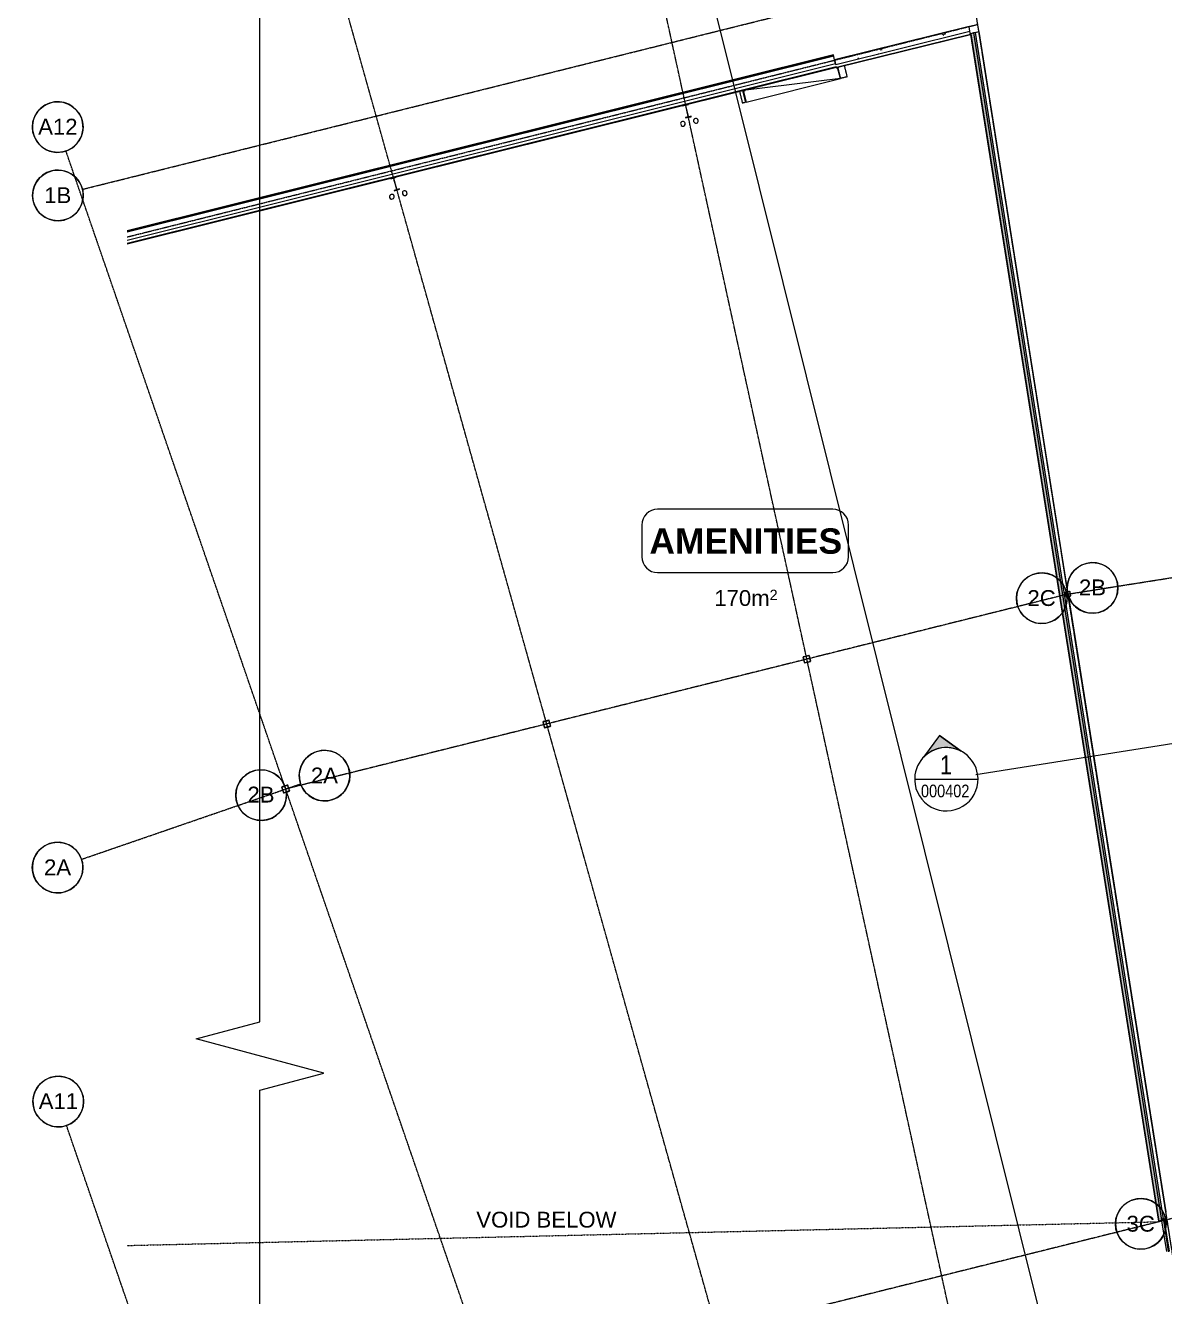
# Model space of a CAD drawing. Header units: millimetres. Extents: x -2355779 to -2216356, y 3874558 to 4068437.
# Drawn here: x -2355779 to -2319817, y 3996595 to 4036727 of the extents above; entities that cross this region are included whole.
import ezdxf

# ---------------------------------------------------------------- set-up
doc = ezdxf.new("R2010")
doc.units = ezdxf.units.MM
for name, pattern in [('Dash Small', [9, 3, -1.5, 3, -1.5]), ('Dash Tight', [1.2, 0.6, -0.6]), ('Grid Line', [21, 12, -3, 3, -3]), ('Overhead', [4, 2.5, -1.5])]:
    doc.linetypes.add(name, pattern=pattern)
for name, color, linetype, lineweight in [('A-ANNO-DIMS', 211, 'Continuous', 5), ('A-ANNO-DIMS-200', 211, 'Continuous', 5), ('A-DETL', 90, 'Continuous', 18), ('A-DETL-GENF', 92, 'Continuous', 5), ('A-DOOR', 31, 'Continuous', 5), ('A-DOOR-FRAM', 31, 'Continuous', 5), ('A-FLOR-OVHD', 1, 'Overhead', 13), ('A-GENM', 13, 'Continuous', 5), ('A-GLAZ-CWMG', 51, 'Continuous', 5), ('A-ROOF', 132, 'Continuous', 5), ('A-WALL', 113, 'Continuous', 5), ('A-WALL-FNSH', 113, 'Continuous', 13), ('A-WALL-PATT', 111, 'Continuous', 13), ('G-ANNO-SYMB', 111, 'Continuous', 5), ('G-ANNO-TEXT', 231, 'Continuous', 5), ('P-SANR-FIXT', 6, 'Continuous', 5), ('S-BEAM', 12, 'Continuous', 5), ('S-COLS', 52, 'Continuous', 5), ('S-GRID', 1, 'Continuous', 5), ('S-GRID-IDEN', 1, 'Continuous', 5)]:
    doc.layers.add(name, color=color, linetype=linetype, lineweight=lineweight)
doc.styles.add('Arial', font='arial.ttf', dxfattribs={"height": 500})
doc.styles.add('Arial Narrow', font='ARIALN.TTF', dxfattribs={"height": 600})
doc.styles.add('Arial Narrow_1', font='ARIALN.TTF', dxfattribs={"height": 400})
doc.styles.add('Arial_1', font='arial.ttf', dxfattribs={"height": 324.945445})
doc.styles.add('Arial_B', font='arialbd.ttf', dxfattribs={"height": 800})
doc.dimstyles.new('2_5-Diagonal-_deg_-Decimal_O', dxfattribs={"dimscale": 304.8, "dimtxt": 510.1297, "dimasz": 0.984252, "dimexe": 0.656168, "dimexo": 0.0625, "dimgap": 0.984252, "dimtad": 1, "dimdec": 0, "dimzin": 0, "dimdsep": 46, "dimtxsty": 'Arial', "dimblk1": 'OBLIQUE', "dimblk2": 'OBLIQUE', "dimsah": 1, "dimcen": 0.09, "dimdle": 0.656168, "dimazin": 0, "dimtfac": 1, "dimtdec": 4, "dimtix": 1, "dimtmove": 0, "dimatfit": 3, "dimfxl": 3.28084, "dimfxlon": 1, "dimtvp": 1, "dimtfill": 1, "dimtolj": 1, "dimtzin": 0, "dimlwd": 15, "dimlwe": 15, "dimarcsym": 2})
pattern_1 = [(50, (0, 0), (1457.47236, -127.5124), [152.4, -1676.4]), (355, (0, 0), (-281.9423, 1528.4541), [121.92, -1341.12]), (100.451, (121.5, -10.6), (1175.54118, 1400.9327), [129.52, -1424.721]), (46.184, (0, 406.4), (2168.6325, -336.3419), [228.6, -2514.6]), (96.636, (180.7, 378.4), (1899.2207, 1979.4208), [194.28, -2137.081]), (351.184, (0, 406.4), (1899.2401, 1979.4025), [182.88, -2011.68]), (21, (203.2, 304.8), (1212.9148, -818.1215), [152.4, -1676.4]), (326, (203.2, 304.8), (494.41695, 1473.50445), [121.92, -1341.12]), (71.451, (304.3, 236.6), (1707.33713, 655.36968), [129.52, -1424.721]), (37.5, (0, 0), (24.709387, 676.44024), [67.056, -1257.808, 67.056, -1294.384, -1346.2]), (37.5, (0, 0), (24.709387, 676.44024), [-2686.304, 67.056, -1279.144]), (7.5, (0, 0), (534.55775, 801.44425), [67.056, -709.168, 67.056, -1227.328, -513.08]), (7.5, (0, 0), (534.55775, 801.44425), [-2070.608, 67.056, -446.024]), (327.5, (-453.14, 0), (1084.727506, -45.831226), [67.056, -440.944, 67.056, -1517.904, -2103.12]), (327.5, (-453.14, 0), (1084.727506, -45.831226), [-2092.96, 67.056, -2036.064]), (317.5, (-656.3, 0), (1185.03465, 203.41354), [67.056, -593.344, 67.056, -985.52, -1493.52]), (317.5, (-656.3, 0), (1185.03465, 203.41354), [-1712.976, 67.056, -1426.464])]
pattern_2 = [(0, (0, 0), (812.8, 203.2), [67.056, -542.544, 67.056, -542.544, -3251.2]), (0, (0, 0), (812.8, 203.2), [-1219.2, 67.056, -1152.144, 67.056, -542.544, -1422.4]), (0, (0, 0), (812.8, 203.2), [-3048, 67.056, -339.344, 67.056, -948.944]), (120, (304.8, 101.6), (-582.376362, 602.305448), [67.056, -542.544, 67.056, -542.544, -3251.2]), (120, (304.8, 101.6), (-582.376362, 602.305448), [-1219.2, 67.056, -1152.144, 67.056, -542.544, -1422.4]), (120, (304.8, 101.6), (-582.376362, 602.305448), [-3048, 67.056, -339.344, 67.056, -948.944]), (240, (406.4, 508), (-230.423638, -805.505448), [67.056, -542.544, 67.056, -542.544, -3251.2]), (240, (406.4, 508), (-230.423638, -805.505448), [-1219.2, 67.056, -1152.144, 67.056, -542.544, -1422.4]), (240, (406.4, 508), (-230.423638, -805.505448), [-3048, 67.056, -339.344, 67.056, -948.944])]

# ---------------------------------------------------------------- blocks, each defined once
blk = doc.blocks.new('SHS-Square Hollow Section-Column - 200x200xSHS-1605338-GA - Part B 6m')
at = {"layer": 'S-COLS'}
h = blk.add_hatch(dxfattribs=at)
h.set_pattern_fill('FP_5', color=256, style=0, pattern_type=2)
h.set_pattern_definition([(26, (913251.06, -4558304.6), (-311.76956, 639.22233), []), (26, (913499.15, -4557584.1), (-311.76956, 639.22233), [])])
h.paths.add_polyline_path([(90, -100), (97, -97), (100, -90), (94, -94)])
h.paths.add_polyline_path([(-90, -100), (90, -100), (90, -95), (-90, -95)])
h.paths.add_polyline_path([(-90, -100), (-94, -94), (-100, -90), (-97, -97)])
h.paths.add_polyline_path([(-100, 90), (-94, 94), (-90, 100), (-97, 97)])
h.paths.add_polyline_path([(-100, -90), (-95, -90), (-95, 90), (-100, 90)])
h.paths.add_polyline_path([(100, 90), (97, 97), (90, 100), (94, 94)])
h.paths.add_polyline_path([(95, -90), (100, -90), (100, 90), (95, 90)])
h.paths.add_polyline_path([(-90, 95), (90, 95), (90, 100), (-90, 100)])
at = {"layer": 'S-COLS', "lineweight": 15}
for p, q in [((-100, 90), (-100, -90)), ((-95, -90), (-95, 90)), ((90, 100), (-90, 100)), ((-90, 95), (90, 95)), ((95, 90), (95, -90)), ((100, -90), (100, 90)), ((90, -95), (-90, -95)), ((-90, -100), (90, -100))]:
    blk.add_line(p, q, dxfattribs=at)
for centre, radius, start, end in [((-90, 90), 10, 90, 180), ((-90, 90), 5, 90, 180), ((90, 90), 10, 360, 90), ((90, 90), 5, 0, 90), ((-90, -90), 10, 180, 270), ((-90, -90), 5, 180, 270), ((90, -90), 5, 270, 0), ((90, -90), 10, 270, 360)]:
    blk.add_arc(centre, radius, start, end, dxfattribs=at)
blk = doc.blocks.new('SHS-Square Hollow Section-Column - 150x150xSHS-1264402-GA - Part B 6m')
at = {"layer": 'S-COLS', "lineweight": 15}
for p, q in [((-75, 65), (-75, -65)), ((-70, -65), (-70, 65)), ((65, 75), (-65, 75)), ((-65, 70), (65, 70)), ((70, 65), (70, -65)), ((75, -65), (75, 65)), ((65, -70), (-65, -70)), ((-65, -75), (65, -75))]:
    blk.add_line(p, q, dxfattribs=at)
for centre, radius, start, end in [((-65, 65), 10, 90, 180), ((-65, 65), 5, 90, 180), ((65, 65), 10, 360, 90), ((65, 65), 5, 0, 90), ((-65, -65), 10, 180, 270), ((-65, -65), 5, 180, 270), ((65, -65), 5, 270, 0), ((65, -65), 10, 270, 360)]:
    blk.add_arc(centre, radius, start, end, dxfattribs=at)
blk = doc.blocks.new('SHS-Square Hollow Section-Column - 200x200xSHS-V3-GA - Part B 6m')
at = {"layer": 'S-COLS', "lineweight": 15}
for p, q in [((-100, 90), (-100, -90)), ((-95, -90), (-95, 90)), ((90, 100), (-90, 100)), ((-90, 95), (90, 95)), ((95, 90), (95, -90)), ((100, -90), (100, 90)), ((90, -95), (-90, -95)), ((-90, -100), (90, -100))]:
    blk.add_line(p, q, dxfattribs=at)
for centre, radius, start, end in [((-90, 90), 10, 90, 180), ((-90, 90), 5, 90, 180), ((90, 90), 10, 360, 90), ((90, 90), 5, 0, 90), ((-90, -90), 10, 180, 270), ((-90, -90), 5, 180, 270), ((90, -90), 5, 270, 0), ((90, -90), 10, 270, 360)]:
    blk.add_arc(centre, radius, start, end, dxfattribs=at)
blk = doc.blocks.new('Structural Framing 15 - Structural Framing 1-952687-GA - Part B 6m')
at = {"layer": 'S-BEAM', "lineweight": 13}
for p, q in [((-2344074, 4031945), (-2344246, 4031897)), ((-2344246, 4031897), (-2344242, 4031885)), ((-2344242, 4031885), (-2344171, 4031905)), ((-2344157, 4031897), (-2344061, 4031553)), ((-2344053, 4031555), (-2344150, 4031899)), ((-2344142, 4031913), (-2344071, 4031933)), ((-2344071, 4031933), (-2344074, 4031945)), ((-2344069, 4031539), (-2344139, 4031519)), ((-2344139, 4031519), (-2344136, 4031506)), ((-2344136, 4031506), (-2343965, 4031554)), ((-2343968, 4031567), (-2344039, 4031547)), ((-2343965, 4031554), (-2343968, 4031567))]:
    blk.add_line(p, q, dxfattribs=at)
for centre, start, end in [((-2344168, 4031894), 15.6674, 105.6674), ((-2344139, 4031902), 105.6674, 195.6674), ((-2344072, 4031550), 285.6674, 15.6674), ((-2344042, 4031558), 195.6674, 285.6674)]:
    blk.add_arc(centre, 11.4, start, end, dxfattribs=at)
blk = doc.blocks.new('SHS-Square Hollow Section-Column - 200x200xSHS-V4-GA - Part B 6m')
at = {"layer": 'S-COLS', "lineweight": 15}
for p, q in [((-100, 90), (-100, -90)), ((-95, -90), (-95, 90)), ((90, 100), (-90, 100)), ((-90, 95), (90, 95)), ((95, 90), (95, -90)), ((100, -90), (100, 90)), ((90, -95), (-90, -95)), ((-90, -100), (90, -100))]:
    blk.add_line(p, q, dxfattribs=at)
for centre, radius, start, end in [((-90, 90), 10, 90, 180), ((-90, 90), 5, 90, 180), ((90, 90), 10, 360, 90), ((90, 90), 5, 0, 90), ((-90, -90), 10, 180, 270), ((-90, -90), 5, 180, 270), ((90, -90), 5, 270, 0), ((90, -90), 10, 270, 360)]:
    blk.add_arc(centre, radius, start, end, dxfattribs=at)
blk = doc.blocks.new('Door-Roller-Standard - D07_3000x3000x20-Flat-Standard Motor-Anodised Clear-1413415-GA - Part B 6m')
at = {"layer": 'A-DOOR', "linetype": 'Dash Small'}
for p, q in [((-1750, 143), (-1750, 505)), ((-1750, 505), (-1545, 505)), ((-1545, 505), (-1545, 142)), ((1545, 505), (1545, 127)), ((1655, 505), (1545, 505)), ((1655, 127), (1655, 505))]:
    blk.add_line(p, q, dxfattribs=at)
at = {"layer": 'A-DOOR-FRAM'}
for p, q in [((-1545, 157), (-1500, 157)), ((-1545, 142), (-1545, 157)), ((-1541, 155), (-1541, 142)), ((-1500, 155), (-1541, 155)), ((-1500, 157), (-1500, 155)), ((1500, 157), (1545, 157)), ((1500, 155), (1500, 157)), ((1541, 155), (1500, 155)), ((1500, 129), (1541, 129)), ((1500, 127), (1500, 129)), ((1541, 129), (1541, 155)), ((1545, 157), (1545, 127))]:
    blk.add_line(p, q, dxfattribs=at)
blk = doc.blocks.new('X_Door-Panel-Roller-Standard - Standard-2852226-GA - Part B 6m')
at = {"layer": 'A-DOOR'}
for p, q in [((-1535, 368), (1535, -10)), ((1535, 368), (-1535, 368)), ((-1535, 368), (-1535, 0)), ((1535, -10), (1535, 368)), ((-1500, -10), (1535, -10))]:
    blk.add_line(p, q, dxfattribs=at)
blk = doc.blocks.new('Downpipe - Straight - 01 - 150D-1306548-GA - Part B 6m')
at = {"layer": 'P-SANR-FIXT'}
for start, end in [(0, 180), (360, 180), (180, 0), (180, 360)]:
    blk.add_arc((-40, 100), 75, start, end, dxfattribs=at)
blk = doc.blocks.new('Downpipe - Straight - 01 - 150D-1468595-GA - Part B 6m')
at = {"layer": 'P-SANR-FIXT'}
for start, end in [(360, 180), (0, 180), (180, 360), (180, 0)]:
    blk.add_arc((-40, -100), 75, start, end, dxfattribs=at)
blk = doc.blocks.new('Structural Framing 25 - Structural Framing 1-1640794-GA - Part B 6m')
at = {"layer": 'S-BEAM', "lineweight": 13}
for p, q in [((-2334850, 4034243), (-2335024, 4034205)), ((-2335024, 4034205), (-2335021, 4034192)), ((-2335021, 4034192), (-2334949, 4034208)), ((-2334936, 4034199), (-2334859, 4033850)), ((-2334852, 4033852), (-2334928, 4034201)), ((-2334919, 4034215), (-2334847, 4034230)), ((-2334847, 4034230), (-2334850, 4034243)), ((-2334868, 4033837), (-2334940, 4033821)), ((-2334940, 4033821), (-2334937, 4033808)), ((-2334937, 4033808), (-2334763, 4033846)), ((-2334766, 4033859), (-2334838, 4033843)), ((-2334763, 4033846), (-2334766, 4033859))]:
    blk.add_line(p, q, dxfattribs=at)
for centre, start, end in [((-2334947, 4034197), 12.3344, 102.3344), ((-2334917, 4034204), 102.3344, 192.3344), ((-2334870, 4033848), 282.3344, 12.3344), ((-2334840, 4033854), 192.3344, 282.3344)]:
    blk.add_arc(centre, 11.4, start, end, dxfattribs=at)
blk = doc.blocks.new('Roof Gutters3 - Roof Gutters-1885272-GA - Part B 6m')
at = {"layer": 'A-ROOF'}
for p, q in [((-2318295, 3999192), (-2318277, 3999198)), ((-2318277, 3999198), (-2318286, 3999195)), ((-2318277, 3999198), (-2317988, 3999298)), ((-2317989, 3999297), (-2318277, 3999198)), ((-2318277, 3999198), (-2317074, 3995702)), ((-2317986, 3999298), (-2316839, 3995967)), ((-2317982, 3999298), (-2316844, 3995993)), ((-2316839, 3995967), (-2317074, 3995702)), ((-2316844, 3995993), (-2305461, 3993573)), ((-2316844, 3995993), (-2316839, 3995967)), ((-2316839, 3995967), (-2305456, 3993548)), ((-2317074, 3995702), (-2317088, 3995686)), ((-2317074, 3995702), (-2305703, 3993285)), ((-2305461, 3993573), (-2298136, 3967458)), ((-2305461, 3993573), (-2305456, 3993548)), ((-2305703, 3993285), (-2305718, 3993269)), ((-2305456, 3993548), (-2305703, 3993285)), ((-2305703, 3993285), (-2298452, 3967434)), ((-2305456, 3993548), (-2298132, 3967435)), ((-2298480, 3967432), (-2298455, 3967344)), ((-2298429, 3967351), (-2298455, 3967344)), ((-2298451, 3967432), (-2298429, 3967351)), ((-2298141, 3967432), (-2298429, 3967351)), ((-2298136, 3967458), (-2298132, 3967435)), ((-2298132, 3967435), (-2298136, 3967433))]:
    blk.add_line(p, q, dxfattribs=at)
at = {"layer": 'A-ROOF', "lineweight": 15}
for p, q in [((-2339528, 3988769), (-2339531, 3988779)), ((-2339531, 3988779), (-2339530, 3988751)), ((-2339530, 3988751), (-2339427, 3988460)), ((-2339527, 3988751), (-2339528, 3988769)), ((-2339425, 3988464), (-2339527, 3988751)), ((-2339427, 3988460), (-2339353, 3988485)), ((-2339394, 3988474), (-2339425, 3988464)), ((-2339378, 3988480), (-2339393, 3988475)), ((-2339354, 3988488), (-2339377, 3988480)), ((-2338999, 3988607), (-2339352, 3988488)), ((-2339351, 3988485), (-2338995, 3988605)), ((-2339028, 3988703), (-2339030, 3988702)), ((-2339030, 3988702), (-2338999, 3988607)), ((-2338995, 3988605), (-2339028, 3988703))]:
    blk.add_line(p, q, dxfattribs=at)
blk = doc.blocks.new('Rectangular Mullion - Frame_Framed Facade_Danpal_DPANMF BT1-1887990-GA - Part B 6m')
at = {"layer": 'A-GLAZ-CWMG'}
for p, q in [((-2319747, 3998019), (-2319901, 3998986)), ((-2319693, 3998034), (-2319845, 3998995)), ((-2319837, 3999057), (-2319834, 3999058)), ((-2319834, 3999058), (-2319828, 3999059)), ((-2319833, 3999052), (-2319834, 3999058)), ((-2319671, 3998031), (-2319831, 3999045)), ((-2319827, 3999053), (-2319828, 3999059)), ((-2319665, 3998032), (-2319818, 3999001))]:
    blk.add_line(p, q, dxfattribs=at)
blk = doc.blocks.new('Rectangular Mullion - DPANMF BT1-1105306-GA - Part B 6m')
at = {"layer": 'A-DETL-GENF'}
for p, q in [((45, 67), (-13, 67)), ((-13, 67), (-13, -7)), ((-11, 46), (-11, 65)), ((-11, 65), (46, 65)), ((0, 46), (-11, 46)), ((-11, 20), (-11, 45)), ((-11, 45), (-1, 45)), ((-1, 20), (-11, 20)), ((-11, -5), (-11, 19)), ((-11, 19), (-1, 19)), ((-2, 4), (-8, 4)), ((-8, 4), (-8, -5)), ((-6, -14), (-6, 2)), ((-6, 2), (-3, 2)), ((-2, 42), (-4, 41)), ((-4, 40), (15, 40)), ((-4, 24), (-2, 22)), ((15, 24), (-4, 24)), ((-4, 1), (-4, -2)), ((-3, 2), (-3, -1)), ((-3, -2), (-3, 1)), ((-2, 0), (-2, 4)), ((-1, 45), (-1, 42)), ((1, 41), (-1, 41)), ((-1, 23), (-1, 20)), ((-1, 23), (1, 23)), ((-1, 19), (-1, 14)), ((-1, 14), (0, 14)), ((0, 42), (0, 46)), ((0, 14), (0, 22)), ((1, 44), (1, 41)), ((1, 23), (1, 20)), ((2, 41), (2, 44)), ((15, 41), (2, 41)), ((2, 20), (2, 23)), ((2, 23), (15, 23)), ((44, 33), (25, 33)), ((25, 31), (44, 31)), ((45, 12), (37, 12)), ((37, 12), (37, 11)), ((37, 11), (47, 11)), ((47, 65), (42, 65)), ((42, 65), (42, 63)), ((42, 63), (45, 63)), ((45, 63), (45, 34)), ((45, 30), (45, 12)), ((47, 11), (47, 65)), ((-13, -7), (-8, -7)), ((-8, -5), (-11, -5)), ((-8, -7), (-8, -16)), ((-8, -16), (-2, -16)), ((-4, -14), (-6, -14)), ((-4, -2), (-4, -3)), ((-4, -3), (-4, -12)), ((-3, -12), (-2, -12)), ((-2, -11), (-2, -2)), ((-1, -11), (-2, -11)), ((-2, -12), (-2, -16)), ((-2, -16), (-2, -13)), ((-2, -16), (46, -16)), ((0, -14), (0, -12)), ((44, -14), (0, -14)), ((44, -1), (42, -6)), ((43, -6), (44, -1)), ((43, -12), (43, -11)), ((43, -11), (46, -11)), ((46, -6), (44, -7)), ((46, -11), (44, -11)), ((44, -11), (44, -14)), ((48, 0), (46, -6)), ((46, -16), (46, -11)), ((46, -11), (46, -12))]:
    blk.add_line(p, q, dxfattribs=at)
for centre, radius, start, end in [((-4, 40), 0.3, 120, 270), ((-4, 24), 0.3, 90, 240), ((-3, 0), 0.834, 236.0388, 360), ((1, 44), 0.5, 360, 180), ((1, 20), 0.5, 180, 360), ((15, 32), 9.2, 9.8791, 91.6261), ((15, 32), 8, 270, 91.7438), ((15, 32), 9.2, 270, 350.121), ((25, 34), 1, 189.8791, 270), ((25, 30), 1, 90, 170.121), ((44, 34), 1, 270, 0), ((44, 30), 1, 0, 90), ((-3, -12), 0.5, 180, 270), ((-4, -14), 0.5, 270, 360), ((-2, -11), 0.5, 180, 270), ((-1, -12), 0.7, 360, 90), ((35, -1), 0.4, 40.5832, 186.9264), ((46, 0), 11.6, 183.4449, 257.2858), ((82, 37), 59.8, 218.9937, 226.1468), ((41, -6), 0.88, 222.5702, 338.0118), ((44, -6), 0.48, 168.5298, 286.4274), ((44, -1), 0.32, 348.5298, 158.0118), ((44, -10), 3.39, 323.7277, 346.2387), ((48, -1), 0.4, 353.5953, 160.3625), ((10, -1), 39.1, 346.2387, 0.9519)]:
    blk.add_arc(centre, radius, start, end, dxfattribs=at)
for points, knots in [([(-3, 1), (-3, 1), (-3, 1), (-4, 1), (-4, 1), (-4, 1), (-4, 1), (-4, 1), (-4, 1)], [0, 0, 0, 0, 0.125, 0.25, 0.5, 0.666667, 0.833333, 1, 1, 1, 1]), ([(-1, 41), (-1, 41), (-1, 42), (-1, 42), (-1, 42), (-1, 42), (-2, 42), (-2, 42)], [0, 0, 0, 0, 0.125, 0.25, 0.375, 0.625, 1, 1, 1, 1]), ([(-2, 22), (-2, 22), (-2, 22), (-1, 22), (-1, 22), (-1, 23), (-1, 23), (-1, 23)], [0, 0, 0, 0, 0.25, 0.5, 0.75, 0.875, 1, 1, 1, 1]), ([(-1, 42), (-1, 41), (-1, 41), (-1, 41), (-1, 41), (-1, 41), (-1, 41), (0, 42), (0, 42), (0, 42), (0, 42), (0, 42), (0, 42)], [0, 0, 0, 0, 0.083333, 0.1875, 0.291667, 0.375, 0.458333, 0.583333, 0.666667, 0.75, 0.875, 1, 1, 1, 1]), ([(0, 22), (0, 22), (0, 22), (0, 23), (0, 23), (-1, 23), (-1, 23), (-1, 23), (-1, 23), (-1, 23), (-1, 23)], [0, 0, 0, 0, 0.333333, 0.416667, 0.5, 0.583333, 0.666667, 0.75, 0.84375, 1, 1, 1, 1]), ([(46, 65), (46, 65), (46, 65), (46, 65), (46, 65), (46, 65), (46, 65), (46, 65), (46, 66), (46, 66), (46, 66), (46, 67), (46, 67), (45, 67), (45, 67), (45, 67)], [0, 0, 0, 0, 0.041667, 0.104167, 0.177083, 0.239583, 0.333333, 0.416667, 0.5, 0.666667, 0.729167, 0.791667, 0.84375, 0.90625, 1, 1, 1, 1]), ([(-2, -13), (-2, -13), (-2, -12), (-2, -12), (-3, -13), (-3, -13), (-3, -13), (-3, -13), (-3, -13), (-4, -13), (-4, -13), (-4, -14), (-4, -14), (-4, -14)], [0, 0, 0, 0, 0.072917, 0.1875, 0.291667, 0.5, 0.583333, 0.666667, 0.729167, 0.791667, 0.854167, 0.916667, 1, 1, 1, 1]), ([(-2, -2), (-2, -2), (-2, -2), (-2, -2), (-2, -2), (-3, -2), (-3, -2), (-3, -2), (-3, -2), (-3, -2)], [0, 0, 0, 0, 0.111111, 0.222222, 0.333333, 0.444444, 0.555556, 0.708333, 1, 1, 1, 1]), ([(46, -12), (46, -12), (46, -12), (46, -13), (46, -12), (46, -12), (47, -12), (47, -12), (47, -12)], [0, 0, 0, 0, 0.147059, 0.294118, 0.411765, 0.588235, 0.823529, 1, 1, 1, 1])]:
    blk.add_open_spline(points, degree=3, knots=knots, dxfattribs=at)
blk = doc.blocks.new('Rectangular Mullion - Frame_Framed Facade_Danpal_DPANMF BT1-1262946-GA - Part B 6m')
at = {"layer": 'A-GLAZ-CWMG'}
for p, q in [((-60, 57), (-60, 55)), ((-60, 1), (-13, 1)), ((-13, 1), (-13, -24)), ((-57, -21), (-59, -21)), ((-59, -21), (-59, -26)), ((-57, -24), (-57, -21)), ((-11, -26), (-6, -26)), ((-6, -26), (-6, -17)), ((-6, -17), (0, -17))]:
    blk.add_line(p, q, dxfattribs=at)
blk = doc.blocks.new('MulticellPanel_Polycarbonate_Danpal_1040w - Premium Purple-1888218-GA - Part B 6m')
at = {"layer": 'A-GENM'}
h = blk.add_hatch(dxfattribs=at)
h.set_pattern_fill('FP_23', color=256, style=0, pattern_type=2)
h.set_pattern_definition([(171, (4312207.6, 1665677.9), (-125.14757, -790.15067), []), (261, (4312207.6, 1665677.9), (790.15067, -125.14757), [])])
h.paths.add_polyline_path([(508, -6), (512, -3), (506, -1)])
h.paths.add_polyline_path([(513, -14), (513, -4), (508, -6), (508, -11)])
h.paths.add_polyline_path([(513, -2), (513, 7), (506, -1)])
h.paths.add_polyline_path([(512, 8), (510, 16), (-510, 16), (-512, 8), (-504, 0), (504, 0)])
h.paths.add_polyline_path([(-506, -1), (-513, 7), (-513, -2), (-508, -1)])
h.paths.add_polyline_path([(-506, -1), (-512, -3), (-508, -6)])
h.paths.add_polyline_path([(-508, -11), (-508, -6), (-513, -4), (-512, -13), (-509, -11)])
for p, q in [((-513, 13), (-513, 9)), ((-513, 7), (-513, -2)), ((510, 16), (-510, 16)), ((513, 9), (513, 13)), ((513, -2), (513, 7)), ((-513, -4), (-513, -13)), ((-512, -15), (-509, -15)), ((-508, -6), (-506, -1)), ((-508, -11), (-506, -6)), ((-506, -6), (-508, -6)), ((-506, -10), (-508, -11)), ((-507, -13), (-506, -10)), ((-504, 0), (504, 0)), ((506, -1), (508, -6)), ((508, -6), (506, -6)), ((506, -6), (508, -11)), ((508, -11), (506, -10)), ((506, -10), (508, -14)), ((509, -15), (512, -15)), ((513, -14), (513, -4))]:
    blk.add_line(p, q, dxfattribs=at)
for centre, radius, start, end in [((-510, 13), 3, 90, 180), ((-513, 8), 1.2, 270.0002, 89.9998), ((510, 13), 3, 0, 90), ((513, 8), 1.2, 90.0002, 269.9998), ((-513, -3), 1.2, 270.0002, 89.9998), ((-512, -14), 1.5, 225, 270), ((-509, -14), 1.5, 270, 333.1609), ((-504, -2), 2, 90, 158.7864), ((504, -2), 2, 21.2136, 90), ((509, -14), 1.5, 206.8391, 270), ((513, -3), 1.2, 90.0002, 269.9998), ((512, -14), 1.5, 270, 360)]:
    blk.add_arc(centre, radius, start, end, dxfattribs=at)
blk = doc.blocks.new('Grid - A1-203820-GA - Part B 6m')
at = {"layer": 'S-GRID-IDEN'}
blk.add_circle((0, 0), 4, dxfattribs=at)
for start, end in [(360, 180), (180, 360)]:
    blk.add_arc((0, 0), 4, start, end, dxfattribs=at)
blk = doc.blocks.new('DIMBLOCK1-GA - Part B 6m')
at = {"layer": 'A-ANNO-DIMS-200', "lineweight": 15}
for p, q in [((-2327823, 4050069), (-2327854, 4050267)), ((-2327823, 4050069), (-2327698, 4050241)), ((-2327823, 4050069), (-2327948, 4049898)), ((-2327823, 4050069), (-2327823, 4050069)), ((-2327823, 4050069), (-2327773, 4049751)), ((-2337983, 4048155), (-2338098, 4047977)), ((-2337983, 4048155), (-2338052, 4048471)), ((-2337983, 4048155), (-2337869, 4048334)), ((-2337983, 4048155), (-2337941, 4047960))]:
    blk.add_line(p, q, dxfattribs=at)
for start, end in [(98.93584, 102.39889), (99.00033, 102.33441)]:
    blk.add_arc((-2300024, 3874558), 177699, start, end, dxfattribs=at)
at = {"layer": 'A-ANNO-DIMS-200', "color": 0, "lineweight": 15, "insert": (-2333895, 4049968), "char_height": 500, "width": 1958.9, "attachment_point": 1, "rotation": 10.6674, "line_spacing_factor": 0.941778, "style": 'Arial', "bg_fill": 3, "box_fill_scale": 1.25, "bg_fill_color": 256, "bg_fill_true_color": 13158600, "bg_fill_transparency": 0}
blk.add_mtext('3.33°', dxfattribs=at)
blk = doc.blocks.new('_Oblique')
at = {"color": 0, "linetype": 'ByBlock', "lineweight": -2}
blk.add_line((-0.5, -0.5), (0.5, 0.5), dxfattribs=at)
blk = doc.blocks.new('DIMBLOCK2-GA - Part B 6m')
at = {"layer": 'A-ANNO-DIMS-200', "lineweight": 15}
for p, q in [((-2337980, 4048142), (-2338095, 4047963)), ((-2337980, 4048142), (-2338057, 4048493)), ((-2337980, 4048142), (-2337866, 4048320)), ((-2337980, 4048142), (-2337980, 4048142)), ((-2337980, 4048142), (-2337938, 4047946)), ((-2348008, 4045641), (-2348105, 4045988)), ((-2348008, 4045641), (-2347904, 4045826)), ((-2348008, 4045641), (-2348112, 4045457)), ((-2348008, 4045641), (-2347954, 4045449))]:
    blk.add_line(p, q, dxfattribs=at)
for start, end in [(102.26992, 105.7319), (102.33441, 105.66741)]:
    blk.add_arc((-2300024, 3874558), 177685, start, end, dxfattribs=at)
at = {"layer": 'A-ANNO-DIMS-200', "color": 0, "lineweight": 15, "insert": (-2344034, 4047688), "char_height": 500, "width": 1958.9, "attachment_point": 1, "rotation": 14.0009, "line_spacing_factor": 0.941778, "style": 'Arial', "bg_fill": 3, "box_fill_scale": 1.25, "bg_fill_color": 256, "bg_fill_true_color": 13158600, "bg_fill_transparency": 0}
blk.add_mtext('3.33°', dxfattribs=at)
blk = doc.blocks.new('Section - Black-1049-GA - Part B 6m')
at = {"layer": 'G-ANNO-SYMB'}
h = blk.add_hatch(color=256, dxfattribs=at)
edge = h.paths.add_edge_path()
edge.add_line((-7.7, 4), (-4.7, 7))
edge.add_line((-4.7, 7), (-1.7, 4))
edge.add_arc((-4.7, 0), 5, 53.1301, 126.8699)
for p, q in [((-4.7, 7), (-7.7, 4)), ((-4.7, 7), (-7.7, 4)), ((-1.7, 4), (-4.7, 7)), ((-4.7, 7), (-1.7, 4))]:
    blk.add_line(p, q, dxfattribs=at)
for start, end in [(360, 180), (53.1301, 126.8699), (180, 360)]:
    blk.add_arc((-4.7, 0), 5, start, end, dxfattribs=at)

msp = doc.modelspace()

# ---------------------------------------------------------------- hatches: boundary and pattern name
at = {"layer": 'A-WALL-PATT', "lineweight": 5}
h = msp.add_hatch(dxfattribs=at)
h.set_pattern_fill('FP_2', color=256, style=0, pattern_type=2)
h.set_pattern_definition(pattern_1)
h.paths.add_polyline_path([(-2330197.9, 4035496.3), (-2325961.7, 4036547), (-2325985.2, 4036695.7), (-2330234, 4035641.9), (-2330201.6, 4035511.2)])
h = msp.add_hatch(dxfattribs=at)
h.set_pattern_fill('FP_2', color=256, style=0, pattern_type=2)
h.set_pattern_definition(pattern_1)
h.paths.add_polyline_path([(-2319911.8, 3999002.8), (-2319903.6, 3999004.8), (-2319910.1, 3999045.8), (-2319853.8, 3999054.7), (-2325785.5, 4036504.6), (-2325849.2, 4036488.7), (-2319917, 3999035.6)])
h.paths.add_polyline_path([(-2319901.1, 3999005.4), (-2319848.1, 3999018.7), (-2319853.4, 3999052.2), (-2319907.5, 3999045.9), (-2319907.2, 3999043.7), (-2319905.9, 3999035.6)])
h = msp.add_hatch(dxfattribs=at)
h.set_pattern_fill('FP_3', color=256, style=0, pattern_type=2)
h.set_pattern_definition(pattern_2)
h.paths.add_polyline_path([(-2330172.9, 4035395.3), (-2325945.4, 4036443.9), (-2325947.2, 4036455.8), (-2330175.8, 4035407)])
h = msp.add_hatch(dxfattribs=at)
h.set_pattern_fill('FP_3', color=256, style=0, pattern_type=2)
h.set_pattern_definition(pattern_2)
h.paths.add_polyline_path([(-2320011.1, 3998978), (-2319999.4, 3998980.9), (-2325936.9, 4036466.9), (-2325948.5, 4036464), (-2320020.3, 3999035.6)])
at = {"layer": 'A-WALL-PATT'}
msp.add_hatch(color=256, dxfattribs=at).paths.add_polyline_path([(-2319999.4, 3998980.9), (-2319911.8, 3999002.8), (-2325849.2, 4036488.7), (-2325936.9, 4036466.9), (-2320008.1, 3999035.6)])
at = {"layer": 'A-WALL-PATT', "lineweight": 5}
h = msp.add_hatch(dxfattribs=at)
h.set_pattern_fill('FP_3', color=256, style=0, pattern_type=2)
h.set_pattern_definition(pattern_2)
h.paths.add_polyline_path([(-2352562.9, 4029831), (-2330176.5, 4035410.3), (-2330179.4, 4035421.9), (-2352562.9, 4029843.4)])

# ---------------------------------------------------------------- linework, layer by layer
at = {"layer": 'A-DETL', "lineweight": 15}
for p, q in [((-2348375.7, 4005272.3), (-2348375.7, 4063727.3)), ((-2350393.2, 4004731.7), (-2348375.7, 4005272.3)), ((-2346358.3, 4003650.6), (-2350393.2, 4004731.7)), ((-2348375.7, 4003110), (-2346358.3, 4003650.6)), ((-2348375.7, 3958910.4), (-2348375.7, 4003110))]:
    msp.add_line(p, q, dxfattribs=at)
at = {"layer": 'A-DETL', "lineweight": 20}
for p, q in [((-2330291.7, 4021451.6), (-2335820.4, 4021451.6)), ((-2336320.4, 4020951.6), (-2336320.4, 4019951.6)), ((-2329791.7, 4019951.6), (-2329791.7, 4020951.6)), ((-2335820.4, 4019451.6), (-2330291.7, 4019451.6))]:
    msp.add_line(p, q, dxfattribs=at)
at = {"layer": 'A-DETL', "linetype": 'Dash Tight', "lineweight": 5}
for p, q in [((-2348375.7, 3998304.9), (-2320007.9, 3998957.7)), ((-2352562.9, 3998208.6), (-2348375.7, 3998304.9))]:
    msp.add_line(p, q, dxfattribs=at)
at = {"layer": 'A-DETL', "lineweight": 20}
for centre, start, end in [((-2335820.4, 4020951.6), 90, 180), ((-2330291.7, 4020951.6), 0, 90), ((-2335820.4, 4019951.6), 180, 270), ((-2330291.7, 4019951.6), 270, 0)]:
    msp.add_arc(centre, 500, start, end, dxfattribs=at)
at = {"layer": 'A-FLOR-OVHD'}
for p, q in [((-2318893.2, 3993690.5), (-2325995, 4038527.9)), ((-2348375.7, 4031097.5), (-2325715.1, 4036760.6)), ((-2352562.9, 4030051.1), (-2348375.7, 4031097.5))]:
    msp.add_line(p, q, dxfattribs=at)
at = {"layer": 'A-WALL', "color": 7, "lineweight": 13}
for p, q in [((-2325985.2, 4036695.7), (-2330234, 4035641.9)), ((-2330197.9, 4035496.3), (-2325961.7, 4036547)), ((-2325961.7, 4036547), (-2325985.2, 4036695.7)), ((-2325785.5, 4036504.6), (-2325849.2, 4036488.7)), ((-2319853.8, 3999054.7), (-2325785.5, 4036504.6)), ((-2325849.2, 4036488.7), (-2319911.8, 3999002.8)), ((-2330272.7, 4035796.5), (-2352562.9, 4030241.2)), ((-2330234.2, 4035641.8), (-2330272.7, 4035796.5)), ((-2330201.6, 4035511.2), (-2352562.9, 4029938.2)), ((-2330197.9, 4035496.3), (-2330201.6, 4035511.2)), ((-2330201.6, 4035511.2), (-2330197.9, 4035496.3)), ((-2319911.8, 3999002.8), (-2319903.6, 3999004.8)), ((-2319901.1, 3999005.4), (-2319848.1, 3999018.7)), ((-2319848.1, 3999018.7), (-2319853.4, 3999052.2))]:
    msp.add_line(p, q, dxfattribs=at)
at = {"layer": 'A-WALL', "color": 250}
for p, q in [((-2325945.4, 4036443.9), (-2325961.7, 4036547)), ((-2325849.2, 4036488.7), (-2325936.9, 4036466.9)), ((-2319999.4, 3998980.9), (-2319911.8, 3999002.8))]:
    msp.add_line(p, q, dxfattribs=at)
at = {"layer": 'A-WALL'}
for p, q in [((-2325785.5, 4036504.6), (-2325678.7, 4036531.2)), ((-2325678.7, 4036531.2), (-2322877.9, 4018848.3)), ((-2330175.8, 4035407), (-2325947.2, 4036455.8)), ((-2325936.9, 4036466.9), (-2319999.4, 3998980.9)), ((-2330270.5, 4035787.7), (-2352562.9, 4030231.9)), ((-2330262.1, 4035753.8), (-2352562.9, 4030195.9)), ((-2330179.4, 4035421.9), (-2352562.9, 4029843.4)), ((-2330201.6, 4035511.2), (-2330234.2, 4035641.8)), ((-2330234, 4035641.9), (-2330201.6, 4035511.2)), ((-2330179.5, 4035421.9), (-2330175.8, 4035407)), ((-2330176.5, 4035410.3), (-2330179.4, 4035421.9)), ((-2322877.2, 4018843.3), (-2322855.3, 4018705.1)), ((-2322854.5, 4018700.1), (-2319777.1, 3999271.3)), ((-2320007.9, 3998957.7), (-2320011.1, 3998978)), ((-2319898.9, 3998975), (-2320007.9, 3998957.7))]:
    msp.add_line(p, q, dxfattribs=at)
at = {"layer": 'A-WALL-FNSH', "color": 250, "lineweight": 5}
for p, q in [((-2330172.9, 4035395.3), (-2325945.4, 4036443.9)), ((-2325936.9, 4036466.9), (-2325948.5, 4036464)), ((-2325945.4, 4036443.9), (-2320011.1, 3998978)), ((-2352562.9, 4029831), (-2330176.5, 4035410.3)), ((-2330175.8, 4035407), (-2330172.9, 4035395.3)), ((-2320011.1, 3998978), (-2319999.4, 3998980.9))]:
    msp.add_line(p, q, dxfattribs=at)
at = {"layer": 'G-ANNO-SYMB'}
msp.add_line((-2338798.5, 4056427.2), (-2313269, 3953984.1), dxfattribs=at)
at = {"layer": 'S-GRID', "linetype": 'Grid Line'}
for p, q in [((-2314052.5, 3963128.7), (-2328871.8, 4056690.3)), ((-2319413.6, 3963232.3), (-2339482.1, 4055009.8)), ((-2324892.3, 3963224.6), (-2349848, 4052201.5)), ((-2353977.9, 4031554), (-2325990.2, 4038528.7)), ((-2322905.7, 4018767.9), (-2223511.4, 4034511)), ((-2330549, 3963207.8), (-2354499.1, 4032762.5)), ((-2322866.2, 4018774.2), (-2347563.2, 4012619.5)), ((-2354005.4, 4010401.2), (-2347093.5, 4012781.3)), ((-2341116.3, 3963182), (-2354481.4, 4001996.2)), ((-2316354.7, 3999863.9), (-2341051.7, 3993709.2))]:
    msp.add_line(p, q, dxfattribs=at)

# ---------------------------------------------------------------- block references
at = {"layer": 'A-DOOR', "linetype": 'Dash Small', "rotation": 193.9944047385328}
msp.add_blockref('Door-Roller-Standard - D07_3000x3000x20-Flat-Standard Motor-Anodised Clear-1413415-GA - Part B 6m', (-2331662.4, 4035170.8), dxfattribs=at)
at = {"layer": 'A-DOOR', "rotation": 193.9944047385328}
msp.add_blockref('X_Door-Panel-Roller-Standard - Standard-2852226-GA - Part B 6m', (-2331628.1, 4035033), dxfattribs=at)
at = {"layer": 'A-GENM', "rotation": 279.0003277068151}
msp.add_blockref('MulticellPanel_Polycarbonate_Danpal_1040w - Premium Purple-1888218-GA - Part B 6m', (-2319771.4, 3998534.5), dxfattribs=at)
at = {"layer": 'A-GLAZ-CWMG', "extrusion": (0, 0, -1), "rotation": 260.9996722931849}
msp.add_blockref('Rectangular Mullion - DPANMF BT1-1105306-GA - Part B 6m', (2319841.8, 3999043.1), dxfattribs=at)
at = {"layer": 'A-GLAZ-CWMG', "rotation": 99.0003277068151}
msp.add_blockref('Rectangular Mullion - Frame_Framed Facade_Danpal_DPANMF BT1-1262946-GA - Part B 6m', (-2319853.8, 3999054.7), dxfattribs=at)
at = {"layer": 'A-GLAZ-CWMG'}
msp.add_blockref('Rectangular Mullion - Frame_Framed Facade_Danpal_DPANMF BT1-1887990-GA - Part B 6m', (0, 0), dxfattribs=at)
at = {"layer": 'A-ROOF'}
msp.add_blockref('Roof Gutters3 - Roof Gutters-1885272-GA - Part B 6m', (0, 0), dxfattribs=at)
at = {"layer": 'P-SANR-FIXT'}
for name, p, rotation in [('Downpipe - Straight - 01 - 150D-1468595-GA - Part B 6m', (-2335037.9, 4033516.1), 192.3404071202748), ('Downpipe - Straight - 01 - 150D-1306548-GA - Part B 6m', (-2334549.9, 4033622.9), 12.34040712023572), ('Downpipe - Straight - 01 - 150D-1468595-GA - Part B 6m', (-2344220.6, 4031212.5), 195.6704071202747), ('Downpipe - Straight - 01 - 150D-1306548-GA - Part B 6m', (-2343739.6, 4031347.4), 15.6704071202357)]:
    msp.add_blockref(name, p, dxfattribs=dict(at, rotation=rotation))
at = {"layer": 'S-BEAM'}
for name in ['Structural Framing 25 - Structural Framing 1-1640794-GA - Part B 6m', 'Structural Framing 15 - Structural Framing 1-952687-GA - Part B 6m']:
    msp.add_blockref(name, (0, 0), dxfattribs=at)
at = {"layer": 'S-COLS'}
for name, p, rotation in [('SHS-Square Hollow Section-Column - 150x150xSHS-1264402-GA - Part B 6m', (-2322866.2, 4018774.2), 9.000328388145144), ('SHS-Square Hollow Section-Column - 200x200xSHS-V4-GA - Part B 6m', (-2331109.5, 4016719.9), 13.99346909017837), ('SHS-Square Hollow Section-Column - 200x200xSHS-V3-GA - Part B 6m', (-2339321.5, 4014673.4), 13.99346909017837), ('SHS-Square Hollow Section-Column - 200x200xSHS-1605338-GA - Part B 6m', (-2347563.2, 4012619.5), 19.00040712009558)]:
    msp.add_blockref(name, p, dxfattribs=dict(at, rotation=rotation))
at = {"layer": 'S-GRID-IDEN'}
for p, xscale, yscale, zscale, rotation in [((-2354759.6, 4033518.9), 199.9999999999999, 199.9999999999999, 199.9999999999999, 19.00040712021543), ((-2354754.1, 4031360.5), 199.9999999999999, 199.9999999999999, 199.9999999999999, 283.9934690902112), ((-2322089.9, 4018967.6), 199.9999999999999, 199.9999999999999, 199.9999999999999, 103.9934690902121), ((-2323695.9, 4018642.8), 199.9999999999999, 199.9999999999999, 199.9999999999999, 279.0003283881443), ((-2346337.1, 4013041.7), 199.9999999999999, 199.9999999999999, 199.9999999999999, 289.0004071202158), ((-2348339.4, 4012426.1), 199.9999999999999, 199.9999999999999, 199.9999999999999, 103.9934690902121), ((-2354761.8, 4010140.8), 199.9999999999999, 199.9999999999999, 199.9999999999999, 289.0004071202158), ((-2354741.9, 4002752.6), 199.9999999999998, 199.9999999999998, 199.9999999999998, 19.00040712021582), ((-2320567.1, 3998889), 199.9999999999999, 199.9999999999999, 199.9999999999999, 279.0003283881443)]:
    msp.add_blockref('Grid - A1-203820-GA - Part B 6m', p, dxfattribs=dict(at, xscale=xscale, yscale=yscale, zscale=zscale, rotation=rotation))

# ---------------------------------------------------------------- texts
at = {"layer": 'G-ANNO-TEXT', "color": 7, "lineweight": 13, "insert": (-2336080.1, 4020847.9), "char_height": 800, "width": 7407.592, "attachment_point": 1, "style": 'Arial_B'}
msp.add_mtext('AMENITIES', dxfattribs=at)
at = {"layer": 'G-ANNO-TEXT', "color": 7, "attachment_point": 1}
for s, insert, char_height, width, style in [('170m', (-2334032.2, 4018899.4), 500, 2116.455, 'Arial'), ('2', (-2332285.9, 4018909.5), 324.9, 304.641, 'Arial_1')]:
    msp.add_mtext(s, dxfattribs=dict(at, insert=insert, char_height=char_height, width=width, style=style))
at = {"layer": 'S-GRID-IDEN', "char_height": 500, "attachment_point": 1, "style": 'Arial'}
for s, insert, width in [('A12', (-2355375.9, 4033781.6), 1491.139), ('1B', (-2355184, 4031616.8), 1026.16), ('2B', (-2322520.1, 4019235.4), 1026.16), ('2C', (-2324146.2, 4018899), 1074.261), ('2A', (-2346766.5, 4013298), 1026.16), ('2B', (-2348769.6, 4012693.8), 1026.16), ('2A', (-2355191.2, 4010397.1), 1026.16), ('A11', (-2355358.2, 4003015.3), 1491.139), ('3C', (-2321017.4, 3999145.3), 1074.261)]:
    msp.add_mtext(s, dxfattribs=dict(at, insert=insert, width=width))

# ---------------------------------------------------------------- next in the draw order: dimensions: what is measured, and where the dimension line sits
at = {"layer": 'A-ANNO-DIMS', "lineweight": 15}
dim = msp.add_angular_dim_3p(base=(-2331222, 4049497.1), center=(-2300023.8, 3874558.4), p1=(-2327772.6, 4049750.7), p2=(-2338052.2, 4048470.6), dimstyle='2_5-Diagonal-_deg_-Decimal_O', override={"dimpost": '<>', "dimfxl": 10359.040033}, dxfattribs=at)
dim.commit()
dim.dimension.update_dxf_attribs({"geometry": 'DIMBLOCK1-GA - Part B 6m', "text_midpoint": (-2333019.9, 4049732.1)})

# ---------------------------------------------------------------- next in the draw order: dimensions: what is measured, and where the dimension line sits
dim = msp.add_angular_dim_3p(base=(-2341338.9, 4047373.3), center=(-2300023.8, 3874558.4), p1=(-2338057.2, 4048493.2), p2=(-2348105.2, 4045987.8), dimstyle='2_5-Diagonal-_deg_-Decimal_O', override={"dimpost": '<>', "dimfxl": 10355.71416}, dxfattribs=at)
dim.commit()
dim.dimension.update_dxf_attribs({"geometry": 'DIMBLOCK2-GA - Part B 6m', "text_midpoint": (-2343146.8, 4047503.6)})

# ---------------------------------------------------------------- next in the draw order: linework, layer by layer
at = {"layer": 'G-ANNO-SYMB'}
for p, q in [((-2325777.8, 4013074.1), (-2318922.3, 4014159.9)), ((-2327706.2, 4012927), (-2325706.2, 4012927))]:
    msp.add_line(p, q, dxfattribs=at)

# ---------------------------------------------------------------- next in the draw order: block references
at = {"layer": 'G-ANNO-SYMB', "xscale": 199.9999999999999, "yscale": 199.9999999999999, "zscale": 199.9999999999999, "rotation": 9.000327706807626}
msp.add_blockref('Section - Black-1049-GA - Part B 6m', (-2325777.8, 4013074.1), dxfattribs=at)

# ---------------------------------------------------------------- next in the draw order: texts
at = {"layer": 'G-ANNO-SYMB', "attachment_point": 1}
for s, insert, char_height, width, style in [('1', (-2326906.5, 4013683.9), 600, 464.979, 'Arial Narrow'), ('000402', (-2327507.5, 4012757.4), 400, 1924.05, 'Arial Narrow_1')]:
    msp.add_mtext(s, dxfattribs=dict(at, insert=insert, char_height=char_height, width=width, style=style))
at = {"layer": 'G-ANNO-TEXT', "color": 7, "insert": (-2341544.8, 3999273.6), "char_height": 500, "width": 5387.34, "attachment_point": 1, "style": 'Arial'}
msp.add_mtext('VOID BELOW', dxfattribs=at)

doc.saveas('drawing.dxf')
